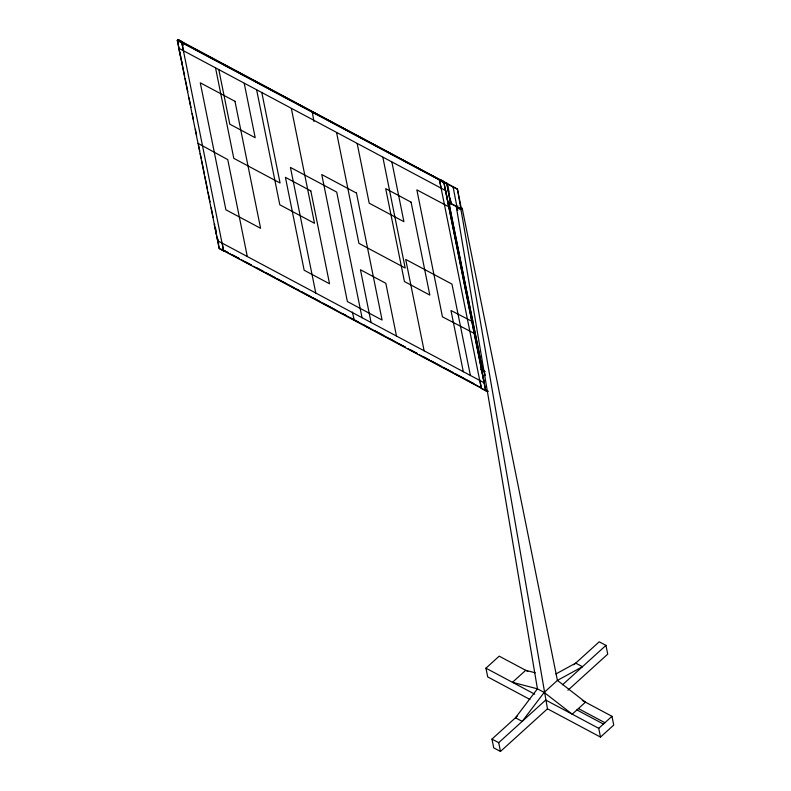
<?xml version="1.0" encoding="UTF-8"?>
<svg xmlns="http://www.w3.org/2000/svg" width="791" height="791" viewBox="0 0 791 791"><rect width="100%" height="100%" fill="white"/><g stroke="black" fill="none" stroke-linecap="round" stroke-linejoin="round"><path stroke-width="1.19" d="M449.14 205.858L449.614 206.026L449.209 203.425M182.296 64.2L178.707 48.211L445.709 190.621L448.853 206.837L416.857 189.86L442.456 316.835L474.659 333.624L473.987 333.654M222.36 243.766L223.616 250.974L219.236 248.641L177.263 40.44L178.242 39.55L182.622 41.883L183.166 45.562M223.616 250.974L181.801 42.625L183.7 52.048M312.267 111.857L313.918 121.507M215.617 228.253L216.319 233.187M219.236 248.641L217.505 239.07M482.055 371.77L485.694 390.764L481.314 388.421L439.499 180.081L440.923 187.141M440.162 179.478L444.532 181.811M485.694 390.764L443.88 182.414L447.914 202.427L450.652 203.89L446.856 183.65L450.652 203.89M447.024 183.502L178.084 39.698M453.045 186.706L457.643 210.505M582.285 700.48L611.977 716.31L613.737 725.07L600.498 737.083L547.471 708.805L457.416 189.039L177.837 39.926L178.311 42.279M460.481 207.42L462.231 208.359L461.46 209.061L451.058 203.514L450.83 200.934M555.895 673.962L575.719 663.115L582.453 666.714L557.418 680.408L544.168 692.422L522.208 721.372L515.475 717.783L537.435 688.832L456.397 207.341L457.851 206.026M354.249 320.058L352.341 312.04M366.559 326.624L368.814 327.593M388.49 338.321L393.809 340.931M397.942 343.126L253.318 266.231M471.525 321.472L472.207 321.453L450.979 310.517L463.328 371.77M529.921 699.442L487.721 676.928L485.951 668.177L499.19 656.164L527.824 671.43M547.471 708.805L500.476 751.45L493.732 747.861L491.972 739.101L517.284 716.142M573.91 664.756L599.222 641.798L605.955 645.387L607.715 654.147L567.948 690.227M500.476 751.45L498.706 742.69L545.711 700.045L598.728 728.323L600.498 737.083M562.569 684.749L605.955 645.387M598.728 728.323L611.977 716.31M198.096 143.379L227.759 159.624L247.306 256.551M535.22 672.785L525.708 670.303L512.459 682.317L537.435 688.832L544.168 692.422L572.219 714.184L585.459 702.171L557.418 680.408L462.231 208.359M472.306 320.77L472.642 320.474M214.796 224.456L214.331 224.288L214.49 225.623L217.703 240.761L484.349 382.893L480.977 366.421M481.432 366.015L482.965 370.841M457.257 189.187L177.668 40.074L178.38 43.604M446.618 183.868L177.421 40.292L179.082 48.538M177.263 40.44L181.633 42.773M439.341 180.229L443.711 182.563M447.943 202.091L461.291 209.21M456.397 207.341L460.777 209.684M484.3 370.969L482.48 370L448.813 203.04M481.027 369.575L484.972 371.681M480.869 369.723L484.804 371.829M484.557 372.047L481.818 370.593L464.01 282.278M223.754 250.223L227.689 252.329M232.91 255.107L239.406 258.578M244.824 261.465L251.32 264.926M256.739 267.813L263.235 271.283M265.4 272.43L275.139 277.631M277.315 278.788L287.054 283.989M289.219 285.146L294.638 288.033M296.803 289.18L298.968 290.337M301.134 291.493L310.883 296.694M312.939 297.792L320.167 301.648M323.301 303.319L335.829 310.003M342.978 313.809L346.478 315.678M351.431 318.328L358.372 322.026M363.217 324.607L365.847 326.011M375.072 330.935L383.437 335.394M399.02 343.709L405.516 347.17M410.925 350.057L417.421 353.518M422.829 356.405L429.325 359.865M431.49 361.022L441.23 366.213M443.395 367.37L453.134 372.561M455.3 373.718L465.039 378.919M467.204 380.066L473.7 383.536M481.126 387.491L478.99 386.591L480.958 387.649M486.05 390.121L488.017 391.169M221.618 249.323L228.51 253.001M229.499 253.525L239.248 258.726M241.413 259.873L251.152 265.074M398.862 343.858L405.348 347.318M407.513 348.475L417.252 353.666M419.418 354.823L478.12 386.127M485.882 390.27L487.859 391.318M220.284 248.957L487.681 391.585M578.409 708.568L604.927 722.707M576.916 709.923L603.434 724.062M485.951 668.177L534.736 694.191M491.972 739.101L498.706 742.69M457.416 189.039L461.46 209.061M447.271 183.275L447.983 186.805M448.457 189.158L448.932 191.521M447.498 185.855L449.397 195.278M449.871 197.631L451.058 203.514M484.794 373.233L485.269 375.587M449.09 203.455L482.777 370.495M448.161 203.643L463.526 279.856M479.821 380.036L481.244 387.096M470.418 375.557L451.977 284.107L405.704 259.428L424.144 350.878M391.911 162.165L403.914 221.698L369.209 203.188L357.206 143.655M382.874 157.34L405.19 268.04L358.916 243.361L336.6 132.661M396.489 336.126L385.83 283.297L360.449 269.751L371.098 322.58M362.051 317.755L336.709 192.094L290.435 167.415L315.777 293.075M291.365 108.545L314.502 223.289L279.806 204.78L256.67 90.036M261.87 92.804L280.063 183.018L233.79 158.338L215.597 68.125M244.251 83.411L255.196 137.713L229.805 124.177L218.86 69.865M217.752 238.852L218.702 243.559M179.557 50.891L180.744 56.784M181.703 61.52L184.629 76.045M185.124 78.457L187.803 91.766M189.019 97.817L190.977 107.497M192.193 113.548L193.409 119.589M195.367 129.269L196.583 135.32M198.531 145L199.757 151.051M200.242 153.464L201.221 158.309M201.705 160.731L204.394 174.03M204.879 176.452L207.558 189.761M208.053 192.183L210.001 201.863M211.217 207.904L213.174 217.584M456.911 206.876L457.564 210.525M475.094 332.645L475.094 332.645M234.986 101.317L200.281 82.808L225.89 209.783L260.585 228.292L234.986 101.317M411.093 202.18L385.701 188.644L404.438 281.537L429.82 295.073L411.093 202.18M356.474 193.073L321.769 174.564L347.378 301.549L382.083 320.058L356.474 193.073M310.814 190.888L285.422 177.342L304.159 270.235L329.54 283.781L310.814 190.888"/></g></svg>
